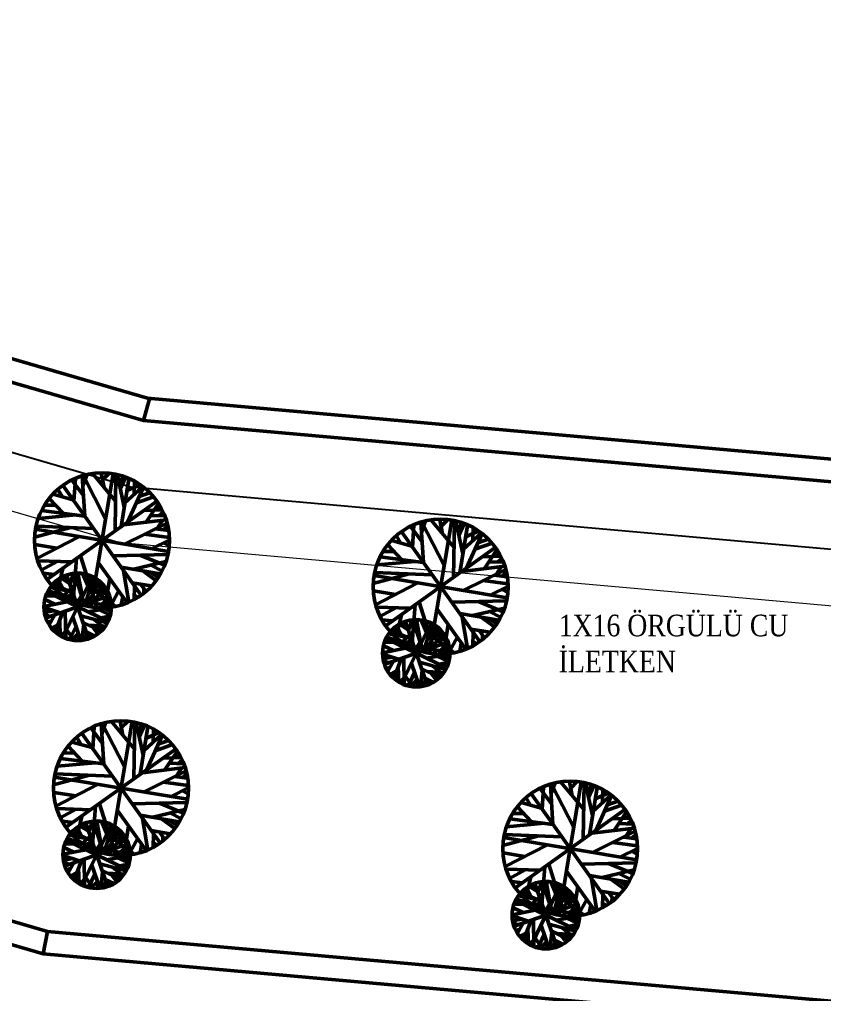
# Model space of a CAD drawing. Header units: millimetres. Extents: x 2046 to 14753, y 2361 to 29276.
# Drawn here: x 4954.4 to 5133.1, y 27990.5 to 28207 of the extents above; entities that cross this region are included whole.
import ezdxf

# ---------------------------------------------------------------- set-up
doc = ezdxf.new("R2010")
doc.units = ezdxf.units.MM
doc.layers.add('A.O. DUVAR', color=7, linetype='Continuous', lineweight=50)
doc.layers.add('TOPRAKLAMA', color=44, linetype='Continuous', lineweight=18)
doc.layers.add('aydınlatma', color=3, linetype='Continuous')
doc.styles.add('YAZI', font='times.ttf', dxfattribs={"width": 0.85})

msp = doc.modelspace()

# ---------------------------------------------------------------- linework, layer by layer
at = {"layer": 'A.O. DUVAR'}
for p, q in [((4693.259, 28206.99), (4982.886, 28122.8)), ((4695.788, 28201.048), (4981.958, 28117.863)), ((4981.958, 28117.863), (4983.354, 28122.664)), ((4982.886, 28122.8), (5972.546, 28034.804)), ((4981.958, 28117.863), (5972.408, 28029.797)), ((4968.637, 28101.175), (4966.048, 28104.64)), ((4966.509, 28099.929), (4966.851, 28104.906)), ((4968.943, 28096.605), (4968.38, 28105.508)), ((4968.504, 28103.313), (4969.357, 28105.745)), ((4973.562, 28095.946), (4968.616, 28105.583)), ((4970.29, 28076.45), (4975.24, 28106.033)), ((4975.789, 28099.921), (4970.699, 28106.035)), ((4973.222, 28102.982), (4972.587, 28106.119)), ((4972.885, 28104.697), (4974.274, 28106.066)), ((4975.663, 28093.307), (4975.845, 28105.86)), ((4977.704, 28098.571), (4976.183, 28105.746)), ((4976.512, 28103.975), (4977.501, 28105.354)), ((4976.818, 28102.609), (4978.012, 28105.212)), ((4977.04, 28094.335), (4978.756, 28104.858)), ((4963.878, 28100.999), (4962.973, 28102.523)), ((4964.143, 28103.328), (4981.386, 28079.155)), ((4977.872, 28099.572), (4981.773, 28103.152)), ((4978.328, 28102.299), (4981.178, 28103.595)), ((4978.513, 28095.404), (4981.98, 28103.06)), ((4979.946, 28101.57), (4979.993, 28104.251)), ((4964.106, 28097.3), (4961.038, 28100.559)), ((4966.296, 28100.251), (4961.909, 28101.5)), ((4980.411, 28099.548), (4984.209, 28100.914)), ((4981.053, 28100.985), (4983.332, 28101.805)), ((4968.899, 28096.612), (4959.338, 28097.869)), ((4962.439, 28099.066), (4959.977, 28099.02)), ((4960.678, 28082.62), (4984.851, 28099.863)), ((4982.097, 28097.893), (4986.09, 28098.025)), ((4982.556, 28095.299), (4985.297, 28099.417)), ((4984.968, 28097.984), (4985.818, 28098.529)), ((4641.266, 28097.136), (4960.615, 28004.307)), ((4967.024, 28096.869), (4958.64, 28096.098)), ((4987.014, 28095.812), (4977.583, 28094.644)), ((4983.564, 28096.789), (4986.71, 28096.663)), ((4985.476, 28096.755), (4986.354, 28097.467)), ((5045.545, 28066.148), (5050.496, 28095.731)), ((5051.044, 28089.619), (5045.955, 28095.733)), ((5048.478, 28092.679), (5047.843, 28095.817)), ((5048.14, 28094.395), (5049.529, 28095.764)), ((4965.802, 28094.099), (4957.812, 28091.946)), ((4987.556, 28088.766), (4957.973, 28093.717)), ((4970.852, 28093.883), (4958.178, 28094.402)), ((4987.249, 28095.086), (4977.762, 28090.381)), ((4987.596, 28093.426), (4984.67, 28093.802)), ((4985.203, 28094.055), (4986.23, 28095.657)), ((4986.502, 28093.552), (4987.355, 28094.382)), ((5043.892, 28090.873), (5041.304, 28094.337)), ((5041.765, 28089.627), (5042.107, 28094.603)), ((5044.198, 28086.302), (5043.636, 28095.206)), ((5043.759, 28093.011), (5044.612, 28095.442)), ((5048.818, 28085.644), (5043.871, 28095.28)), ((5050.919, 28083.004), (5051.101, 28095.558)), ((5052.96, 28088.268), (5051.439, 28095.444)), ((5051.767, 28093.673), (5052.757, 28095.052)), ((5052.074, 28092.306), (5053.268, 28094.909)), ((5052.296, 28084.032), (5054.012, 28094.556)), ((5055.202, 28091.268), (5055.249, 28093.949)), ((4638.896, 28092.618), (4959.687, 27999.37)), ((4958.316, 28087.229), (4967.596, 28092.025)), ((4987.692, 28091.866), (4982.239, 28092.607)), ((5039.133, 28090.696), (5038.228, 28092.221)), ((5039.399, 28093.026), (5056.642, 28068.852)), ((5053.128, 28089.27), (5057.028, 28092.85)), ((5053.584, 28091.996), (5056.433, 28093.293)), ((5053.769, 28085.101), (5057.236, 28092.758)), ((5056.309, 28090.682), (5058.588, 28091.502)), ((4962.716, 28089.524), (4957.846, 28090.282)), ((4983.934, 28089.406), (4987.729, 28091.288)), ((4987.689, 28089.979), (4986.418, 28090.649)), ((5035.934, 28072.318), (5060.107, 28089.561)), ((5039.362, 28086.997), (5036.293, 28090.256)), ((5041.551, 28089.949), (5037.165, 28091.197)), ((5055.667, 28089.245), (5059.465, 28090.612)), ((4967.109, 28087.245), (4966.36, 28077.703)), ((4971.615, 28076.309), (4968.002, 28087.782)), ((4987.372, 28088.087), (4975.228, 28087.774)), ((4986.702, 28085.682), (4981.317, 28087.899)), ((5044.155, 28086.31), (5034.594, 28087.566)), ((5037.694, 28088.764), (5035.233, 28088.718)), ((5057.353, 28087.591), (5061.346, 28087.723)), ((5057.811, 28084.997), (5060.553, 28089.114)), ((5060.224, 28087.682), (5061.073, 28088.226)), ((5060.732, 28086.453), (5061.61, 28087.164)), ((4966.039, 28086.451), (4958.493, 28086.684)), ((4962.796, 28086.536), (4959.261, 28084.611)), ((4962.863, 28080.004), (4964.048, 28084.954)), ((4978.349, 28077.356), (4971.985, 28086.257)), ((4985.716, 28083.788), (4977.035, 28085.241)), ((4979.866, 28084.824), (4986.972, 28086.495)), ((4986.097, 28084.468), (4983.754, 28085.661)), ((5042.279, 28086.566), (5033.896, 28085.796)), ((5062.27, 28085.509), (5052.838, 28084.342)), ((5058.819, 28086.487), (5061.966, 28086.361)), ((5060.459, 28083.753), (5061.485, 28085.355)), ((4962.086, 28083.624), (4959.723, 28083.905)), ((4965.532, 28081.677), (4963.605, 28082.895)), ((4964.087, 28069.697), (4970.639, 28083.187)), ((4964.478, 28082.377), (4964.259, 28083.236)), ((4964.934, 28083.457), (4969.792, 28069.427)), ((4965.589, 28081.492), (4966.456, 28083.831)), ((4966.786, 28081.789), (4966.033, 28083.817)), ((4966.287, 28079.554), (4967.274, 28083.904)), ((4966.795, 28083.236), (4968.967, 28076.752)), ((4967.024, 28082.834), (4967.776, 28083.88)), ((4968.41, 28078.586), (4967.398, 28083.907)), ((4970.039, 28080.178), (4968.461, 28083.829)), ((4969.045, 28077.023), (4970.905, 28083.019)), ((4969.24, 28082.009), (4969.379, 28083.603)), ((4969.32, 28082.879), (4970.18, 28083.339)), ((4970.767, 28079.26), (4971.051, 28082.917)), ((4974.487, 28082.807), (4973.431, 28076.234)), ((4978.724, 28077.465), (4977.531, 28084.471)), ((4984.751, 28082.291), (4981.81, 28084.442)), ((4985.263, 28082.949), (4983.667, 28084.074)), ((5041.057, 28083.796), (5033.068, 28081.644)), ((5062.812, 28078.464), (5033.229, 28083.414)), ((5046.108, 28083.581), (5033.434, 28084.1)), ((5062.505, 28084.784), (5053.018, 28080.079)), ((5062.852, 28083.124), (5059.926, 28083.499)), ((5061.758, 28083.25), (5062.61, 28084.08)), ((4965.404, 28079.952), (4961.274, 28080.766)), ((4966.267, 28079.564), (4961.859, 28081.517)), ((4963.338, 28082.041), (4961.933, 28080.846)), ((4963.515, 28081.653), (4962.328, 28081.979)), ((4964.065, 28080.57), (4963.054, 28082.567)), ((4966.59, 28081.211), (4964.243, 28078.915)), ((4969.85, 28077.322), (4972.16, 28082.127)), ((4970.708, 28077.627), (4973.452, 28080.81)), ((4970.912, 28081.322), (4971.853, 28082.402)), ((4970.958, 28082.021), (4971.628, 28082.542)), ((4970.989, 28079.717), (4973.366, 28080.883)), ((4971.593, 28080.96), (4973.143, 28081.179)), ((4972.266, 28080.382), (4972.667, 28081.661)), ((4983.703, 28081.093), (4979.493, 28081.798)), ((4979.948, 28078.118), (4979.989, 28081.028)), ((4982.482, 28079.925), (4981.394, 28081.422)), ((5033.572, 28076.927), (5042.852, 28081.723)), ((5062.948, 28081.564), (5057.495, 28082.304)), ((5059.19, 28079.104), (5062.985, 28080.985)), ((4964.427, 28078.796), (4960.29, 28078.892)), ((4960.348, 28074.013), (4974.378, 28078.871)), ((4974.108, 28073.166), (4960.618, 28079.718)), ((4966.819, 28077.979), (4960.813, 28080.018)), ((4966.456, 28079.346), (4964.77, 28078.598)), ((4968.217, 28078.937), (4967.191, 28077.335)), ((4970.638, 28079.275), (4969.401, 28076.68)), ((4975.679, 28076.601), (4970.918, 28080.144)), ((4972.203, 28079.346), (4974.218, 28079.466)), ((4972.632, 28077.006), (4974.528, 28078.594)), ((4972.714, 28079.945), (4973.923, 28080.016)), ((4976.464, 28079.959), (4974.476, 28076.345)), ((4977.363, 28078.665), (4977.022, 28076.892)), ((4980.832, 28078.599), (4979.976, 28079.086)), ((4982.079, 28080.45), (4982.051, 28079.482)), ((5037.972, 28079.222), (5033.101, 28079.98)), ((5062.945, 28079.676), (5061.674, 28080.347)), ((4959.866, 28076.558), (4964.995, 28077.548)), ((4963.461, 28075.094), (4959.874, 28076.272)), ((4962.301, 28077.037), (4960.072, 28078.089)), ((4974.853, 28076.241), (4969.638, 28075.324)), ((4969.9, 28077.797), (4970.65, 28076.413)), ((4974.843, 28076.622), (4970.154, 28077.394)), ((4973.59, 28077.18), (4972.275, 28076.256)), ((4972.779, 28078.315), (4974.713, 28077.814)), ((4973.326, 28077.578), (4974.818, 28077.073)), ((4973.726, 28076.035), (4974.445, 28076.659)), ((4974.169, 28077.953), (4974.653, 28078.094)), ((4974.239, 28077.292), (4974.76, 28077.509)), ((5041.295, 28076.149), (5033.749, 28076.382)), ((5038.052, 28076.234), (5034.517, 28074.309)), ((5042.364, 28076.943), (5041.616, 28067.401)), ((5046.87, 28066.007), (5043.257, 28077.48)), ((5062.628, 28077.785), (5050.484, 28077.471)), ((5055.122, 28074.522), (5062.228, 28076.193)), ((5061.958, 28075.38), (5056.573, 28077.597)), ((4961.917, 28075.593), (4959.95, 28075.169)), ((4961.165, 28074.296), (4960.072, 28074.764)), ((4961.027, 28072.45), (4962.294, 28074.657)), ((4964.086, 28075.324), (4962.379, 28070.853)), ((4964.703, 28069.442), (4964.59, 28075.455)), ((4968.081, 28068.993), (4966.285, 28074.161)), ((4973.924, 28072.866), (4968.055, 28074.431)), ((4974.611, 28074.634), (4972.1, 28075.759)), ((4972.461, 28073.984), (4974.547, 28074.351)), ((4974.785, 28075.396), (4973.435, 28075.989)), ((4974.343, 28073.729), (4973.828, 28074.23)), ((4974.278, 28075.611), (4974.805, 28075.888)), ((5038.119, 28069.702), (5039.304, 28074.652)), ((5053.604, 28067.054), (5047.241, 28075.955)), ((5060.972, 28073.486), (5052.291, 28074.938)), ((5053.979, 28067.163), (5052.787, 28074.169)), ((5060.007, 28071.988), (5057.065, 28074.139)), ((5061.353, 28074.166), (5059.009, 28075.359)), ((4961.542, 28073.36), (4960.7, 28072.986)), ((4962.985, 28072.503), (4961.535, 28071.733)), ((4963.369, 28073.445), (4963.495, 28070.029)), ((4966.998, 28072.153), (4965.564, 28069.15)), ((4968.276, 28068.993), (4968.693, 28072.522)), ((4972.523, 28071.038), (4968.564, 28072.961)), ((4969.863, 28072.361), (4973.507, 28072.159)), ((4971.849, 28070.456), (4970.741, 28071.903)), ((4973.263, 28071.808), (4970.993, 28073.631)), ((4972.801, 28071.31), (4971.846, 28072.214)), ((5037.341, 28073.321), (5034.979, 28073.602)), ((5039.321, 28070.268), (5038.31, 28072.265)), ((5040.788, 28071.375), (5038.86, 28072.593)), ((5039.343, 28059.395), (5045.895, 28072.885)), ((5039.734, 28072.075), (5039.515, 28072.934)), ((5040.19, 28073.154), (5045.047, 28059.125)), ((5040.845, 28071.19), (5041.712, 28073.529)), ((5042.041, 28071.487), (5041.289, 28073.514)), ((5041.543, 28069.252), (5042.53, 28073.602)), ((5042.051, 28072.934), (5044.223, 28066.45)), ((5042.28, 28072.532), (5043.032, 28073.577)), ((5043.665, 28068.284), (5042.654, 28073.604)), ((5045.295, 28069.876), (5043.717, 28073.527)), ((5044.301, 28066.721), (5046.161, 28072.717)), ((5044.496, 28071.706), (5044.634, 28073.301)), ((5044.576, 28072.577), (5045.436, 28073.037)), ((5046.023, 28068.958), (5046.307, 28072.614)), ((5046.168, 28071.02), (5047.108, 28072.099)), ((5046.214, 28071.719), (5046.883, 28072.24)), ((5049.742, 28072.505), (5048.687, 28065.932)), ((5060.519, 28072.646), (5058.922, 28073.771)), ((4962.657, 28071.627), (4961.743, 28071.507)), ((4963.444, 28071.182), (4962.726, 28070.559)), ((4964.653, 28071.003), (4963.693, 28069.932)), ((4964.091, 28070.398), (4964.255, 28069.628)), ((4966.694, 28069.008), (4964.91, 28071.38)), ((4967.544, 28070.508), (4966.08, 28069.055)), ((4967.793, 28069.76), (4967.379, 28068.958)), ((4968.956, 28069.133), (4969.386, 28070.523)), ((4971.177, 28070.03), (4969.257, 28070.962)), ((4970.426, 28069.642), (4970.115, 28070.514)), ((4970.307, 28069.951), (4970.156, 28069.49)), ((4972.187, 28070.7), (4971.58, 28071.465)), ((5042.074, 28067.677), (5036.069, 28069.715)), ((5040.66, 28069.65), (5036.53, 28070.464)), ((5041.523, 28069.262), (5037.115, 28071.214)), ((5038.594, 28071.739), (5037.189, 28070.544)), ((5038.771, 28071.351), (5037.584, 28071.677)), ((5041.846, 28070.909), (5039.498, 28068.613)), ((5045.106, 28067.02), (5047.415, 28071.825)), ((5045.964, 28067.325), (5048.708, 28070.507)), ((5050.935, 28066.299), (5046.173, 28069.842)), ((5046.245, 28069.414), (5048.621, 28070.581)), ((5046.849, 28070.658), (5048.398, 28070.877)), ((5047.522, 28070.08), (5047.923, 28071.359)), ((5047.97, 28069.643), (5049.179, 28069.714)), ((5058.959, 28070.791), (5054.749, 28071.495)), ((5055.204, 28067.816), (5055.245, 28070.726)), ((5057.737, 28069.623), (5056.649, 28071.12)), ((5057.334, 28070.148), (5057.306, 28069.18)), ((4965.773, 28069.581), (4965.012, 28069.323)), ((4969.447, 28069.239), (4969.106, 28069.593)), ((5037.556, 28066.735), (5035.327, 28067.786)), ((5039.682, 28068.493), (5035.546, 28068.589)), ((5035.604, 28063.711), (5049.634, 28068.568)), ((5049.364, 28062.864), (5035.874, 28069.416)), ((5041.712, 28069.044), (5040.025, 28068.296)), ((5043.473, 28068.635), (5042.446, 28067.033)), ((5045.894, 28068.973), (5044.657, 28066.377)), ((5047.459, 28069.044), (5049.474, 28069.163)), ((5047.888, 28066.704), (5049.784, 28068.291)), ((5048.034, 28068.012), (5049.968, 28067.512)), ((5049.424, 28067.651), (5049.909, 28067.792)), ((5051.72, 28069.657), (5049.732, 28066.043)), ((5052.619, 28068.363), (5052.277, 28066.589)), ((5056.088, 28068.297), (5055.232, 28068.783)), ((5035.122, 28066.255), (5040.25, 28067.246)), ((5038.716, 28064.792), (5035.13, 28065.969)), ((5050.109, 28065.938), (5044.894, 28065.022)), ((5045.156, 28067.495), (5045.906, 28066.111)), ((5050.099, 28066.32), (5045.41, 28067.092)), ((5049.867, 28064.331), (5047.356, 28065.457)), ((5048.845, 28066.878), (5047.531, 28065.954)), ((5048.582, 28067.276), (5050.073, 28066.771)), ((5050.041, 28065.093), (5048.69, 28065.687)), ((5048.982, 28065.733), (5049.701, 28066.356)), ((5049.494, 28066.99), (5050.016, 28067.207)), ((5049.534, 28065.308), (5050.06, 28065.586)), ((5037.173, 28065.291), (5035.206, 28064.866)), ((5036.421, 28063.994), (5035.327, 28064.462)), ((5036.283, 28062.148), (5037.55, 28064.355)), ((5039.341, 28065.021), (5037.635, 28060.551)), ((5039.959, 28059.14), (5039.846, 28065.153)), ((5043.336, 28058.691), (5041.541, 28063.859)), ((5049.18, 28062.564), (5043.311, 28064.129)), ((5048.519, 28061.505), (5046.249, 28063.329)), ((5047.717, 28063.682), (5049.803, 28064.049)), ((5049.599, 28063.427), (5049.084, 28063.928)), ((5036.798, 28063.058), (5035.956, 28062.683)), ((5038.241, 28062.201), (5036.791, 28061.431)), ((5037.913, 28061.325), (5036.999, 28061.205)), ((5038.625, 28063.143), (5038.751, 28059.726)), ((5041.949, 28058.706), (5040.166, 28061.078)), ((5042.254, 28061.851), (5040.819, 28058.847)), ((5043.532, 28058.69), (5043.949, 28062.219)), ((5047.778, 28060.736), (5043.82, 28062.658)), ((5045.119, 28062.059), (5048.763, 28061.857)), ((5047.104, 28060.154), (5045.997, 28061.601)), ((5047.443, 28060.397), (5046.836, 28061.162)), ((5048.057, 28061.008), (5047.102, 28061.911)), ((5038.7, 28060.88), (5037.982, 28060.257)), ((5039.909, 28060.7), (5038.949, 28059.63)), ((5039.346, 28060.096), (5039.511, 28059.326)), ((5041.029, 28059.279), (5040.268, 28059.021)), ((5042.8, 28060.206), (5041.336, 28058.753)), ((5043.048, 28059.458), (5042.634, 28058.656)), ((5044.211, 28058.831), (5044.642, 28060.221)), ((5044.703, 28058.937), (5044.361, 28059.291)), ((5046.432, 28059.728), (5044.513, 28060.66)), ((5045.681, 28059.34), (5045.371, 28060.212)), ((5045.562, 28059.648), (5045.412, 28059.188)), ((4973.147, 28041.522), (4972.584, 28050.425)), ((4972.708, 28048.231), (4973.561, 28050.662)), ((4977.766, 28040.864), (4972.82, 28050.5)), ((4974.494, 28021.367), (4979.444, 28050.95)), ((4979.993, 28044.838), (4974.903, 28050.952)), ((4977.426, 28047.899), (4976.791, 28051.037)), ((4977.088, 28049.614), (4978.478, 28050.983)), ((4979.867, 28038.224), (4980.049, 28050.777)), ((4981.908, 28043.488), (4980.387, 28050.664)), ((4980.716, 28048.893), (4981.705, 28050.272)), ((4968.347, 28048.245), (4985.59, 28024.072)), ((4972.841, 28046.092), (4970.252, 28049.557)), ((4970.713, 28044.846), (4971.055, 28049.823)), ((4981.022, 28047.526), (4982.216, 28050.129)), ((4981.244, 28039.252), (4982.96, 28049.776)), ((4982.076, 28044.49), (4985.977, 28048.07)), ((4982.532, 28047.216), (4985.382, 28048.512)), ((4984.15, 28046.488), (4984.197, 28049.168)), ((4970.5, 28045.168), (4966.113, 28046.417)), ((4968.082, 28045.916), (4967.177, 28047.44)), ((4982.717, 28040.321), (4986.184, 28047.978)), ((4985.257, 28045.902), (4987.536, 28046.722)), ((4966.643, 28043.983), (4964.181, 28043.938)), ((4964.882, 28027.537), (4989.055, 28044.78)), ((4968.31, 28042.217), (4965.242, 28045.476)), ((4984.615, 28044.465), (4988.413, 28045.832)), ((4986.76, 28040.217), (4989.501, 28044.334)), ((4971.228, 28041.786), (4962.844, 28041.015)), ((4973.103, 28041.529), (4963.542, 28042.786)), ((4986.301, 28042.81), (4990.294, 28042.943)), ((4987.768, 28041.707), (4990.914, 28041.581)), ((4989.172, 28042.902), (4990.022, 28043.446)), ((4989.68, 28041.673), (4990.558, 28042.384)), ((4991.218, 28040.729), (4981.787, 28039.562)), ((4991.453, 28040.003), (4981.966, 28035.299)), ((4989.407, 28038.973), (4990.434, 28040.574)), ((4970.006, 28039.016), (4962.016, 28036.864)), ((4991.76, 28033.684), (4962.177, 28038.634)), ((4975.056, 28038.8), (4962.382, 28039.319)), ((4991.896, 28036.783), (4986.443, 28037.524)), ((4991.8, 28038.344), (4988.874, 28038.719)), ((4990.706, 28038.469), (4991.559, 28039.299)), ((5072.564, 28034.797), (5073.417, 28037.228)), ((5074.35, 28007.933), (5079.301, 28037.516)), ((5079.849, 28031.404), (5074.76, 28037.518)), ((5077.283, 28034.465), (5076.648, 28037.602)), ((5076.945, 28036.18), (5078.334, 28037.549)), ((5079.724, 28024.79), (5079.906, 28037.343)), ((5081.765, 28030.054), (5080.244, 28037.23)), ((4966.92, 28034.442), (4962.05, 28035.199)), ((4962.52, 28032.146), (4971.8, 28036.943)), ((4988.138, 28034.323), (4991.933, 28036.205)), ((4991.893, 28034.896), (4990.622, 28035.566)), ((5072.697, 28032.658), (5070.109, 28036.123)), ((5070.57, 28031.412), (5070.912, 28036.389)), ((5073.003, 28028.088), (5072.441, 28036.991)), ((5077.623, 28027.429), (5072.676, 28037.066)), ((5080.572, 28035.459), (5081.562, 28036.837)), ((5080.879, 28034.092), (5082.073, 28036.695)), ((5081.101, 28025.818), (5082.817, 28036.341)), ((5082.389, 28033.782), (5085.238, 28035.078)), ((5084.007, 28033.053), (5084.054, 28035.734)), ((4991.576, 28033.004), (4979.432, 28032.691)), ((5070.356, 28031.734), (5065.97, 28032.983)), ((5067.938, 28032.482), (5067.033, 28034.006)), ((5068.204, 28034.811), (5085.447, 28010.638)), ((5081.933, 28031.055), (5085.833, 28034.635)), ((5082.574, 28026.887), (5086.041, 28034.543)), ((5085.114, 28032.468), (5087.393, 28033.288)), ((4970.243, 28031.369), (4962.697, 28031.602)), ((4967, 28031.454), (4963.465, 28029.528)), ((4971.313, 28032.162), (4970.564, 28022.621)), ((4975.819, 28021.226), (4972.206, 28032.699)), ((4982.553, 28022.273), (4976.189, 28031.175)), ((4984.07, 28029.741), (4991.176, 28031.412)), ((4990.906, 28030.6), (4985.521, 28032.816)), ((5064.739, 28014.103), (5088.912, 28031.346)), ((5068.167, 28028.783), (5065.098, 28032.042)), ((5084.472, 28031.031), (5088.27, 28032.397)), ((5086.616, 28026.782), (5089.358, 28030.9)), ((4966.29, 28028.541), (4963.927, 28028.822)), ((4967.067, 28024.922), (4968.252, 28029.871)), ((4969.793, 28026.41), (4970.66, 28028.748)), ((4970.99, 28026.707), (4970.237, 28028.734)), ((4970.491, 28024.472), (4971.478, 28028.821)), ((4971.228, 28027.751), (4971.98, 28028.797)), ((4972.614, 28023.503), (4971.602, 28028.824)), ((4974.243, 28025.095), (4972.665, 28028.747)), ((4989.92, 28028.705), (4981.239, 28030.158)), ((4982.928, 28022.382), (4981.735, 28029.388)), ((4988.955, 28027.208), (4986.014, 28029.359)), ((4989.467, 28027.866), (4987.871, 28028.991)), ((4990.301, 28029.385), (4987.958, 28030.578)), ((5072.96, 28028.095), (5063.399, 28029.352)), ((5066.499, 28030.549), (5064.038, 28030.503)), ((5086.158, 28029.376), (5090.151, 28029.509)), ((5089.029, 28029.467), (5089.878, 28030.012)), ((5089.537, 28028.238), (5090.415, 28028.95)), ((4970.471, 28024.481), (4966.063, 28026.434)), ((4967.542, 28026.959), (4966.137, 28025.764)), ((4967.719, 28026.57), (4966.532, 28026.896)), ((4968.269, 28025.488), (4967.258, 28027.484)), ((4969.736, 28026.594), (4967.809, 28027.813)), ((4968.291, 28014.614), (4974.843, 28028.105)), ((4968.682, 28027.294), (4968.463, 28028.153)), ((4969.138, 28028.374), (4973.996, 28014.345)), ((4970.999, 28028.153), (4973.171, 28021.669)), ((4973.249, 28021.941), (4975.109, 28027.936)), ((4973.444, 28026.926), (4973.583, 28028.521)), ((4973.524, 28027.796), (4974.384, 28028.257)), ((4974.054, 28022.239), (4976.364, 28027.045)), ((4974.971, 28024.177), (4975.255, 28027.834)), ((4975.116, 28026.239), (4976.057, 28027.319)), ((4975.162, 28026.938), (4975.832, 28027.46)), ((4976.47, 28025.299), (4976.871, 28026.579)), ((4978.691, 28027.724), (4977.635, 28021.151)), ((4987.907, 28026.01), (4983.697, 28026.715)), ((5071.084, 28028.352), (5062.701, 28027.581)), ((5091.075, 28027.295), (5081.643, 28026.127)), ((5091.31, 28026.569), (5081.823, 28021.865)), ((5087.624, 28028.273), (5090.771, 28028.146)), ((5089.264, 28025.539), (5090.29, 28027.14)), ((4978.312, 28018.083), (4964.822, 28024.635)), ((4971.022, 28022.896), (4965.017, 28024.935)), ((4969.608, 28024.869), (4965.478, 28025.683)), ((4970.794, 28026.128), (4968.447, 28023.833)), ((4970.66, 28024.263), (4968.974, 28023.516)), ((4974.912, 28022.544), (4977.656, 28025.727)), ((4979.883, 28021.519), (4975.122, 28025.061)), ((4975.193, 28024.634), (4977.57, 28025.8)), ((4975.797, 28025.877), (4977.347, 28026.097)), ((4976.407, 28024.264), (4978.422, 28024.383)), ((4976.918, 28024.862), (4978.127, 28024.934)), ((4980.668, 28024.877), (4978.68, 28021.263)), ((4984.152, 28023.035), (4984.193, 28025.946)), ((4986.686, 28024.842), (4985.598, 28026.34)), ((4986.283, 28025.367), (4986.255, 28024.399)), ((5069.862, 28025.582), (5061.873, 28023.43)), ((5091.617, 28020.249), (5062.034, 28025.2)), ((5074.913, 28025.366), (5062.239, 28025.885)), ((5091.657, 28024.909), (5088.731, 28025.285)), ((5090.563, 28025.035), (5091.415, 28025.865)), ((4964.07, 28021.475), (4969.199, 28022.465)), ((4966.505, 28021.955), (4964.276, 28023.006)), ((4968.631, 28023.713), (4964.494, 28023.809)), ((4964.552, 28018.931), (4978.582, 28023.788)), ((4972.421, 28023.854), (4971.395, 28022.253)), ((4974.842, 28024.193), (4973.605, 28021.597)), ((4974.104, 28022.715), (4974.854, 28021.331)), ((4979.047, 28021.539), (4974.358, 28022.311)), ((4977.794, 28022.097), (4976.479, 28021.173)), ((4976.836, 28021.923), (4978.732, 28023.511)), ((4976.983, 28023.232), (4978.917, 28022.732)), ((4977.53, 28022.496), (4979.022, 28021.991)), ((4978.372, 28022.87), (4978.857, 28023.011)), ((4978.443, 28022.209), (4978.964, 28022.426)), ((4981.567, 28023.582), (4981.226, 28021.809)), ((4985.036, 28023.517), (4984.18, 28024.003)), ((5062.377, 28018.712), (5071.657, 28023.508)), ((5091.753, 28023.349), (5086.3, 28024.09)), ((5087.995, 28020.889), (5091.79, 28022.771)), ((5091.75, 28021.462), (5090.479, 28022.132)), ((4967.665, 28020.012), (4964.078, 28021.189)), ((4966.121, 28020.51), (4964.154, 28020.086)), ((4968.29, 28020.241), (4966.583, 28015.77)), ((4968.907, 28014.359), (4968.794, 28020.372)), ((4979.057, 28021.158), (4973.842, 28020.241)), ((4978.815, 28019.551), (4976.304, 28020.676)), ((4978.989, 28020.313), (4977.639, 28020.906)), ((4977.93, 28020.953), (4978.649, 28021.576)), ((4978.482, 28020.528), (4979.008, 28020.805)), ((5066.777, 28021.007), (5061.906, 28021.765)), ((4965.369, 28019.213), (4964.276, 28019.682)), ((4965.746, 28018.278), (4964.904, 28017.903)), ((4965.231, 28017.368), (4966.498, 28019.574)), ((4967.573, 28018.363), (4967.699, 28014.946)), ((4972.285, 28013.911), (4970.489, 28019.079)), ((4978.128, 28017.784), (4972.259, 28019.348)), ((4976.727, 28015.956), (4972.768, 28017.878)), ((4977.467, 28016.725), (4975.197, 28018.548)), ((4976.665, 28018.902), (4978.751, 28019.268)), ((4978.547, 28018.646), (4978.032, 28019.147)), ((5070.1, 28017.934), (5062.554, 28018.168)), ((5066.857, 28018.02), (5063.322, 28016.094)), ((5071.169, 28018.728), (5070.421, 28009.186)), ((5075.675, 28007.792), (5072.062, 28019.265)), ((5082.409, 28008.839), (5076.046, 28017.74)), ((5091.433, 28019.57), (5079.289, 28019.257)), ((5083.927, 28016.307), (5091.033, 28017.978)), ((5090.763, 28017.165), (5085.378, 28019.382)), ((4967.189, 28017.42), (4965.739, 28016.651)), ((4966.861, 28016.544), (4965.947, 28016.424)), ((4967.648, 28016.1), (4966.93, 28015.476)), ((4968.857, 28015.92), (4967.897, 28014.85)), ((4970.898, 28013.926), (4969.114, 28016.297)), ((4971.202, 28017.071), (4969.768, 28014.067)), ((4972.48, 28013.91), (4972.897, 28017.439)), ((4975.381, 28014.947), (4973.461, 28015.88)), ((4974.067, 28017.279), (4977.711, 28017.077)), ((4976.052, 28015.373), (4974.945, 28016.821)), ((4976.391, 28015.617), (4975.784, 28016.382)), ((4977.005, 28016.228), (4976.05, 28017.131)), ((5066.924, 28011.487), (5068.109, 28016.437)), ((5089.777, 28015.271), (5081.096, 28016.724)), ((5082.784, 28008.948), (5081.592, 28015.954)), ((5088.812, 28013.774), (5085.87, 28015.925)), ((5090.158, 28015.951), (5087.815, 28017.144)), ((4968.295, 28015.315), (4968.459, 28014.546)), ((4969.977, 28014.498), (4969.216, 28014.241)), ((4971.748, 28015.426), (4970.284, 28013.973)), ((4971.997, 28014.678), (4971.582, 28013.875)), ((4973.16, 28014.05), (4973.59, 28015.44)), ((4973.651, 28014.156), (4973.31, 28014.51)), ((4974.63, 28014.559), (4974.319, 28015.431)), ((4974.511, 28014.868), (4974.36, 28014.408)), ((5066.146, 28015.107), (5063.784, 28015.388)), ((5067.399, 28013.524), (5065.994, 28012.329)), ((5067.576, 28013.136), (5066.389, 28013.462)), ((5068.126, 28012.054), (5067.115, 28014.05)), ((5069.593, 28013.16), (5067.665, 28014.378)), ((5068.148, 28001.18), (5074.7, 28014.67)), ((5068.539, 28013.86), (5068.32, 28014.719)), ((5068.995, 28014.94), (5073.852, 28000.91)), ((5069.65, 28012.975), (5070.517, 28015.314)), ((5070.846, 28013.273), (5070.094, 28015.3)), ((5070.348, 28011.037), (5071.335, 28015.387)), ((5070.856, 28014.719), (5073.028, 28008.235)), ((5071.085, 28014.317), (5071.837, 28015.363)), ((5072.47, 28010.069), (5071.459, 28015.39)), ((5074.1, 28011.661), (5072.522, 28015.312)), ((5073.106, 28008.506), (5074.966, 28014.502)), ((5073.301, 28013.492), (5073.439, 28015.086)), ((5073.381, 28014.362), (5074.241, 28014.823)), ((5073.911, 28008.805), (5076.22, 28013.61)), ((5074.828, 28010.743), (5075.112, 28014.4)), ((5074.973, 28012.805), (5075.913, 28013.885)), ((5075.019, 28013.504), (5075.688, 28014.026)), ((5078.547, 28014.29), (5077.492, 28007.717)), ((5089.324, 28014.432), (5087.727, 28015.557)), ((5070.879, 28009.462), (5064.874, 28011.501)), ((5069.465, 28011.435), (5065.335, 28012.249)), ((5070.328, 28011.047), (5065.92, 28013)), ((5070.651, 28012.694), (5068.303, 28010.399)), ((5074.769, 28009.11), (5077.513, 28012.293)), ((5079.74, 28008.084), (5074.978, 28011.627)), ((5075.05, 28011.2), (5077.426, 28012.366)), ((5075.654, 28012.443), (5077.203, 28012.663)), ((5076.327, 28011.865), (5076.728, 28013.144)), ((5076.775, 28011.428), (5077.984, 28011.5)), ((5080.525, 28011.442), (5078.537, 28007.828)), ((5087.764, 28012.576), (5083.554, 28013.281)), ((5084.009, 28009.601), (5084.05, 28012.511)), ((5086.542, 28011.408), (5085.454, 28012.906)), ((5086.139, 28011.933), (5086.111, 28010.965)), ((5066.361, 28008.52), (5064.132, 28009.572)), ((5068.487, 28010.279), (5064.351, 28010.375)), ((5064.409, 28005.497), (5078.439, 28010.354)), ((5078.169, 28004.649), (5064.679, 28011.201)), ((5070.517, 28010.829), (5068.83, 28010.082)), ((5072.278, 28010.42), (5071.251, 28008.819)), ((5074.699, 28010.758), (5073.462, 28008.163)), ((5073.961, 28009.28), (5074.711, 28007.897)), ((5076.264, 28010.83), (5078.279, 28010.949)), ((5076.693, 28008.489), (5078.589, 28010.077)), ((5076.839, 28009.798), (5078.773, 28009.297)), ((5078.229, 28009.436), (5078.714, 28009.577)), ((5081.424, 28010.148), (5081.082, 28008.375)), ((5084.893, 28010.082), (5084.037, 28010.569)), ((5063.927, 28008.041), (5069.055, 28009.031)), ((5067.521, 28006.577), (5063.935, 28007.755)), ((5065.978, 28007.076), (5064.011, 28006.652)), ((5068.764, 28000.925), (5068.651, 28006.938)), ((5078.914, 28007.724), (5073.699, 28006.807)), ((5078.904, 28008.105), (5074.215, 28008.877)), ((5078.672, 28006.117), (5076.161, 28007.242)), ((5077.65, 28008.663), (5076.336, 28007.739)), ((5077.387, 28009.061), (5078.878, 28008.556)), ((5078.846, 28006.879), (5077.495, 28007.472)), ((5077.787, 28007.518), (5078.506, 28008.142)), ((5078.299, 28008.775), (5078.821, 28008.992)), ((5078.339, 28007.094), (5078.865, 28007.371)), ((5065.226, 28005.779), (5064.132, 28006.248)), ((5065.603, 28004.843), (5064.761, 28004.469)), ((5065.088, 28003.933), (5066.355, 28006.14)), ((5068.147, 28006.807), (5066.44, 28002.336)), ((5067.43, 28004.928), (5067.556, 28001.512)), ((5072.141, 28000.477), (5070.346, 28005.645)), ((5077.985, 28004.349), (5072.116, 28005.914)), ((5077.324, 28003.291), (5075.054, 28005.114)), ((5076.522, 28005.467), (5078.608, 28005.834)), ((5078.404, 28005.212), (5077.889, 28005.713)), ((4959.687, 27999.37), (4960.615, 28004.307)), ((4960.615, 28004.307), (5967.408, 27914.788)), ((5067.046, 28003.986), (5065.596, 28003.216)), ((5066.718, 28003.11), (5065.804, 28002.99)), ((5067.505, 28002.665), (5066.787, 28002.042)), ((5070.754, 28000.492), (5068.971, 28002.863)), ((5071.059, 28003.636), (5069.624, 28000.633)), ((5072.337, 28000.476), (5072.754, 28004.005)), ((5076.583, 28002.521), (5072.625, 28004.444)), ((5073.924, 28003.844), (5077.568, 28003.642)), ((5075.909, 28001.939), (5074.802, 28003.386)), ((5076.248, 28002.183), (5075.641, 28002.948)), ((5076.862, 28002.794), (5075.907, 28003.697)), ((5068.714, 28002.486), (5067.754, 28001.416)), ((5068.151, 28001.881), (5068.316, 28001.111)), ((5069.834, 28001.064), (5069.073, 28000.807)), ((5071.605, 28001.991), (5070.141, 28000.539)), ((5071.853, 28001.244), (5071.439, 28000.441)), ((5073.016, 28000.616), (5073.447, 28002.006)), ((5073.508, 28000.722), (5073.166, 28001.076)), ((5075.237, 28001.513), (5073.318, 28002.445)), ((5074.486, 28001.125), (5074.176, 28001.997)), ((5074.367, 28001.434), (5074.217, 28000.974)), ((4959.687, 27999.37), (5967.408, 27909.768))]:
    msp.add_line(p, q, dxfattribs=at)
for centre, radius in [((4972.765, 28091.241), 14.997), ((5048.021, 28080.939), 14.997), ((4967.363, 28076.442), 7.499), ((5042.619, 28066.14), 7.499), ((4976.969, 28036.159), 14.997), ((5076.826, 28022.725), 14.997), ((4971.567, 28021.359), 7.499), ((5071.424, 28007.925), 7.499)]:
    msp.add_circle(centre, radius, dxfattribs=at)
at = {"layer": 'aydınlatma'}
msp.add_lwpolyline([(6142.426, 28020.5), (5971.994, 28014.774), (4979.174, 28103.051), (4715.212, 28179.78)], dxfattribs=at)
at = {"layer": 'TOPRAKLAMA'}
msp.add_lwpolyline([(6164.926, 28008.749), (5971.649, 28002.256), (4976.854, 28090.708), (4709.696, 28168.367), (4416.838, 27610.215), (4969.639, 27344.036), (5934.635, 26561.367), (7101.791, 26922.675)], dxfattribs=at)

# ---------------------------------------------------------------- texts
at = {"layer": 'TOPRAKLAMA', "color": 2, "insert": (5074.287, 28074.711), "char_height": 4.80249, "width": 57.19075, "attachment_point": 1, "style": 'YAZI'}
msp.add_mtext('{\\C256;1X16 ÖRGÜLÜ CU İLETKEN}', dxfattribs=at)

doc.saveas('drawing.dxf')
